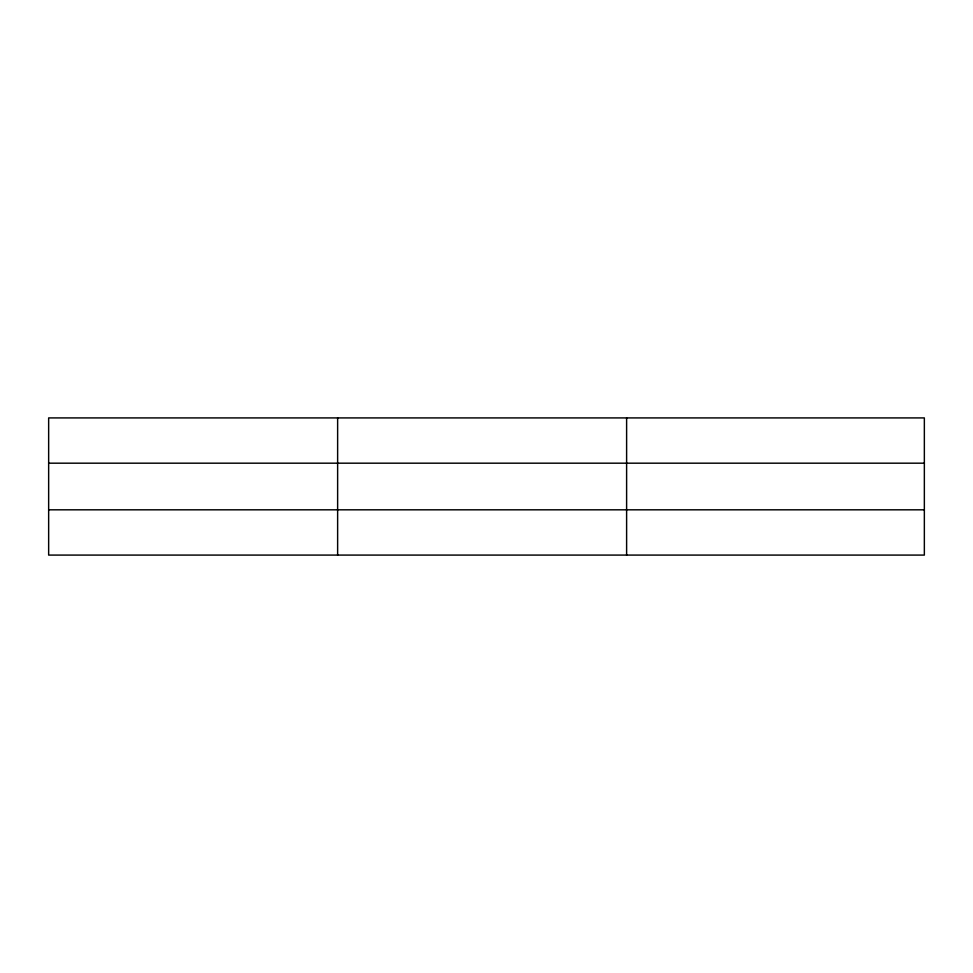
<?xml version="1.0" encoding="UTF-8"?>
<svg xmlns="http://www.w3.org/2000/svg" width="973" height="973" viewBox="0 0 973 973"><rect width="100%" height="100%" fill="white"/><g stroke="black" fill="none" stroke-linecap="round" stroke-linejoin="round"><path stroke-width="1.46" d="M337.631 555.084L337.631 417.916M626.612 555.084L626.612 417.916M924.35 463.184L924.35 417.916L48.65 417.916L48.65 555.084L924.35 555.084L924.35 463.184L48.65 463.184M48.65 509.816L924.35 509.816"/></g></svg>
